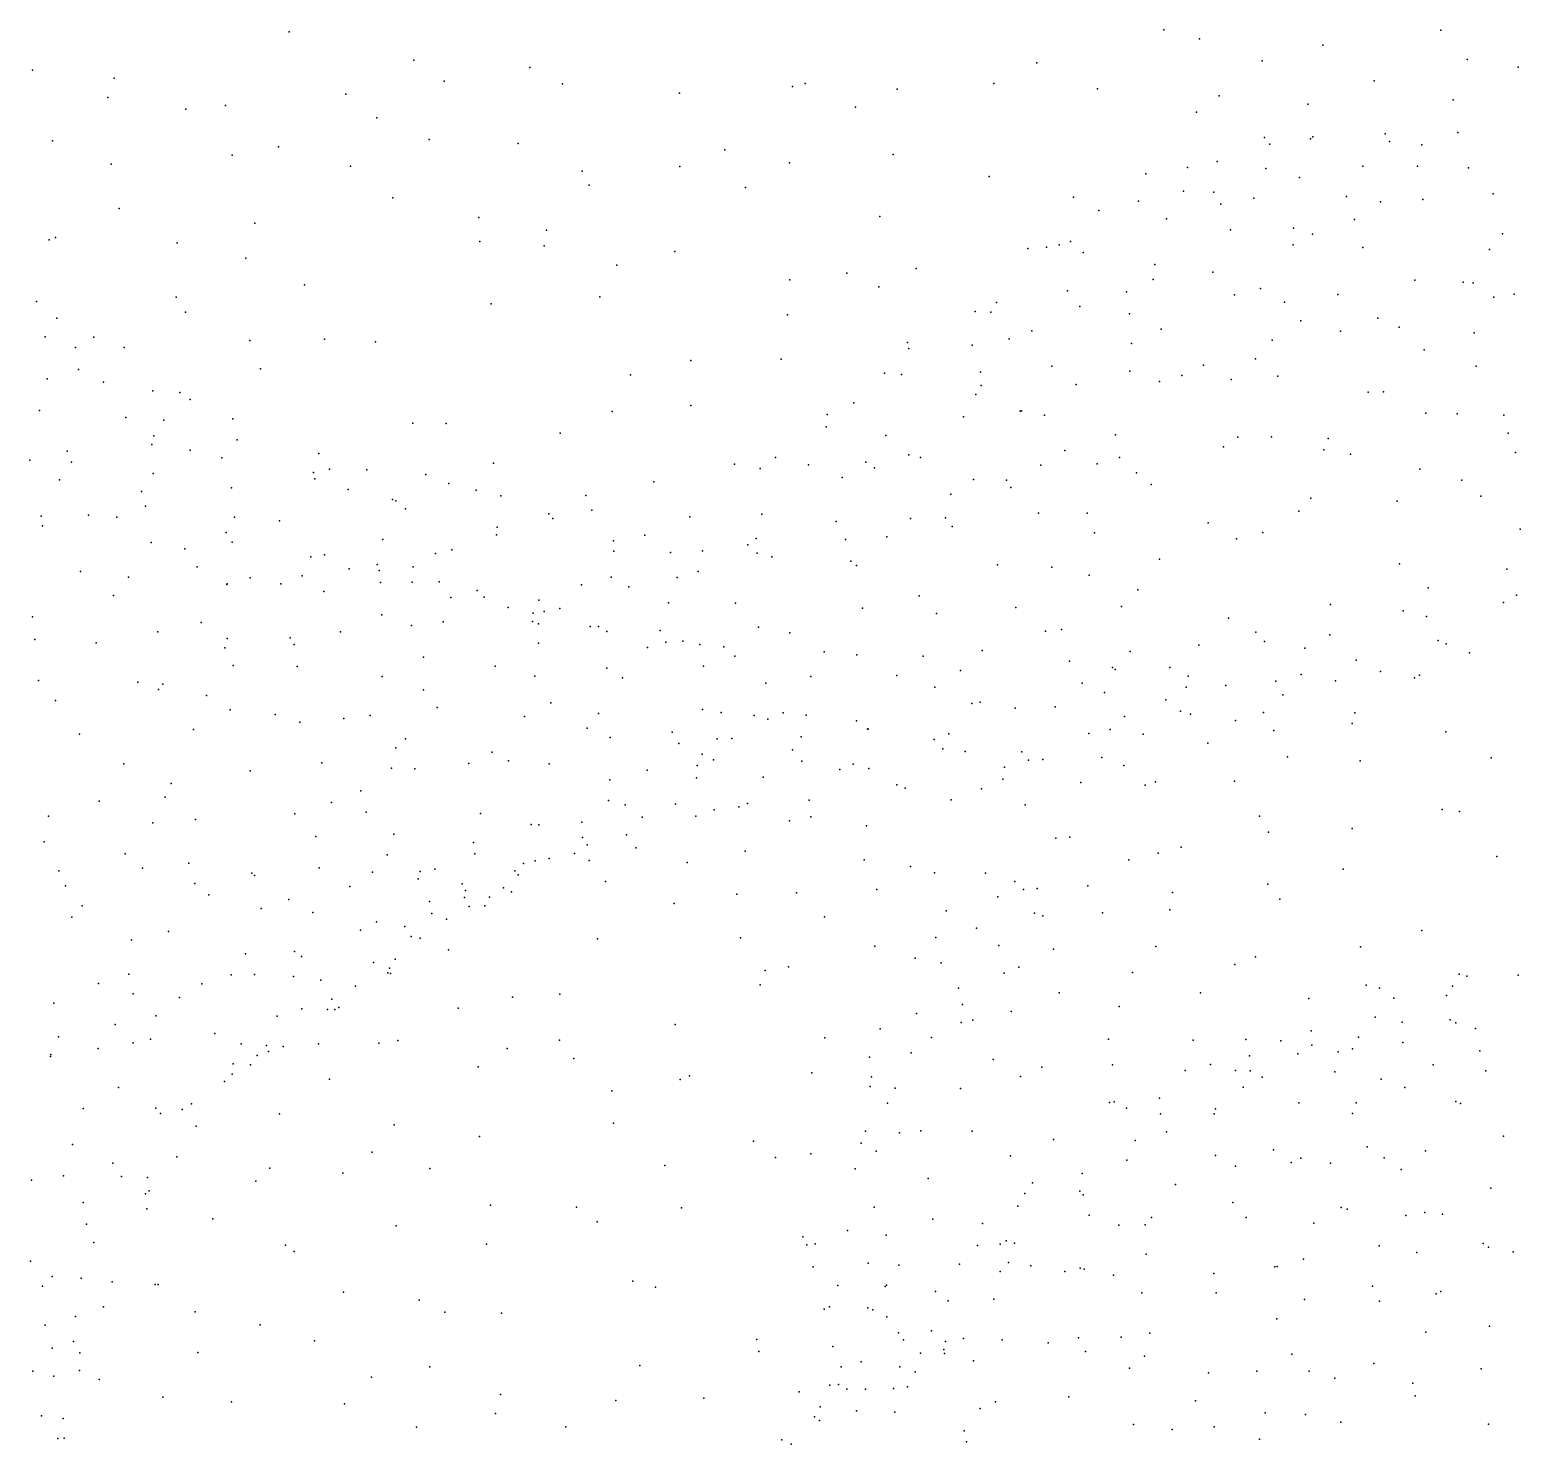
# Model space of a CAD drawing. Header units: metres. Extents: x -23.9 to 23.9, y -27.4 to 27.4.
# Drawn here: x -14.66 to -9.16, y -10.48 to -5.26 of the extents above; entities that cross this region are included whole.
import ezdxf

# ---------------------------------------------------------------- set-up
doc = ezdxf.new("R2010")
doc.units = ezdxf.units.M

msp = doc.modelspace()

# ---------------------------------------------------------------- linework, layer by layer
for p in [(-13.7016, -5.267, 15.8849), (-10.4728, -5.2598, -7.1139), (-9.4503, -5.2606, -6.7704), (-10.3416, -5.2936, 18.0974), (-9.8862, -5.3161, 18.5949), (-13.2418, -5.3719, 16.0149), (-10.9422, -5.3818, 17.388), (-10.1095, -5.3739, 18.3199), (-9.3532, -5.3692, 19.1321), (-14.6496, -5.4091, -5.3916), (-14.3486, -5.4381, 15.7068), (-12.8131, -5.3993, -6.618), (-9.1651, -5.3972, -6.6546), (-13.4927, -5.4976, 16.019), (-13.1296, -5.4498, -6.3809), (-12.6926, -5.4596, 16.1739), (-12.2613, -5.4941, -6.878), (-11.8443, -5.4688, -7.0666), (-11.7966, -5.4583, 16.6912), (-11.4577, -5.4785, 16.8642), (-11.1002, -5.4581, 17.1774), (-10.7183, -5.4778, 17.5942), (-9.6967, -5.4484, -7.0111), (-14.3711, -5.5102, -5.4894), (-14.0832, -5.553, 15.86), (-13.9371, -5.539, -5.6624), (-11.6113, -5.5451, -7.1644), (-10.2687, -5.5033, -7.0854), (-9.9417, -5.5345, 18.3986), (-9.4045, -5.5188, 18.9359), (-13.3782, -5.5853, -6.1745), (-10.3519, -5.5641, 17.9638), (-13.1852, -5.6651, 16.1204), (-10.1017, -5.6577, 2.9258), (-9.9311, -5.662, 2.6776), (-9.9229, -5.6551, 3.2992), (-9.6557, -5.6439, 3.0073), (-9.3882, -5.6384, -6.9104), (-14.5763, -5.6693, -5.4136), (-13.7417, -5.6917, -5.8765), (-12.857, -5.6796, 16.1685), (-12.0931, -5.7034, -6.9225), (-11.4716, -5.7205, 16.8124), (-10.0811, -5.6819, -7.0595), (-9.6397, -5.6724, 2.6848), (-9.5201, -5.6841, 18.6619), (-14.3597, -5.7558, -5.4895), (-13.912, -5.7222, 16), (-13.4752, -5.7635, 16.1096), (-12.2596, -5.765, 16.3139), (-11.8553, -5.7513, -7.02), (-10.386, -5.7687, 17.7378), (-10.2756, -5.7458, 3.1411), (-10.0963, -5.7718, 3.7095), (-9.7388, -5.7629, 3.8556), (-9.5368, -5.7626, 3.5158), (-9.3483, -5.7688, 2.7663), (-12.62, -5.7819, 16.1659), (-11.1181, -5.8019, 16.9938), (-10.5398, -5.7909, -7.1186), (-9.9727, -5.8048, 4.0421), (-13.3199, -5.8797, -6.154), (-12.5947, -5.8331, -6.6826), (-12.017, -5.8422, 16.3846), (-10.8063, -5.8775, -7.1527), (-10.4004, -5.856, 3.5727), (-10.289, -5.859, -7.0853), (-10.141, -5.8814, 17.8656), (-9.7992, -5.8748, -7.0212), (-9.5172, -5.8866, -6.9843), (-9.2573, -5.8656, 3.6625), (-14.329, -5.9199, 15.9305), (-10.713, -5.9269, 17.2653), (-10.5661, -5.8927, 2.9851), (-10.2622, -5.9039, 2.6537), (-9.6728, -5.8953, 18.307), (-13.8282, -5.9739, -5.7618), (-13.0015, -5.9523, 16.1588), (-11.5217, -5.9495, 16.5802), (-10.4631, -5.9571, 17.4786), (-9.9942, -5.9924, 2.3731), (-9.7688, -5.9604, 4.0752), (-14.588, -6.0347, -5.395), (-14.5648, -6.0264, 15.9838), (-14.1155, -6.0459, 16.0758), (-12.9978, -6.0413, -6.3503), (-12.7526, -5.9995, 16.1581), (-10.818, -6.0417, 3.638), (-10.2274, -5.9981, 17.6674), (-9.9237, -6.0142, 17.9469), (-9.2227, -6.0128, 18.6294), (-13.8622, -6.1024, 16.1505), (-12.7604, -6.0575, -6.5167), (-12.278, -6.0785, -6.7893), (-10.9747, -6.0677, -7.1732), (-10.9056, -6.0619, 3.3874), (-10.8589, -6.053, 3.1207), (-10.7704, -6.0824, 3.904), (-9.9957, -6.0538, -7.0483), (-9.7387, -6.0638, 2.2941), (-9.2702, -6.0709, -6.9197), (-12.4925, -6.1292, 16.1547), (-11.6436, -6.158, 16.2916), (-11.3874, -6.1411, 16.4669), (-10.5061, -6.126, 17.2715), (-10.2915, -6.1549, 17.4518), (-13.6454, -6.2017, -5.8532), (-11.8537, -6.1828, -6.9606), (-11.5257, -6.2083, -7.1007), (-10.5122, -6.1813, 4.1593), (-10.1165, -6.2154, 2.1823), (-9.5467, -6.1845, 18.1466), (-9.3675, -6.1917, 2.2188), (-9.3316, -6.1935, 18.3469), (-14.6343, -6.2622, 4.0978), (-14.1189, -6.2474, 16.213), (-12.9557, -6.272, 16.1467), (-12.555, -6.2456, -6.6239), (-11.0903, -6.2664, 3.1652), (-10.8286, -6.2238, 4.1279), (-10.6111, -6.2267, 2.53), (-10.2118, -6.2383, 4.2437), (-10.0273, -6.2654, 17.6005), (-9.8301, -6.2372, 2.1455), (-9.2543, -6.2473, 4.0297), (-9.1793, -6.2352, 2.4275), (-14.5602, -6.324, 4.4086), (-14.0842, -6.3023, -5.5567), (-11.8617, -6.3115, 16.151), (-11.169, -6.2992, 3.6417), (-11.1122, -6.3025, 3.8978), (-10.7831, -6.2815, 16.8508), (-10.6, -6.3088, -7.1334), (-9.6833, -6.3249, 4.1932), (-10.9598, -6.3708, 2.8367), (-10.4828, -6.3654, 2.1828), (-9.9666, -6.3338, 4.279), (-9.8203, -6.372, -7.0514), (-9.6047, -6.3578, 2.0245), (-9.3268, -6.3782, 18.1709), (-14.6032, -6.3932, 4.9576), (-14.4911, -6.4324, 3.774), (-14.4231, -6.3939, 4.178), (-14.311, -6.4332, -5.4128), (-13.8469, -6.4062, -5.6206), (-13.5713, -6.4016, 16.0876), (-13.3834, -6.4118, -5.9962), (-11.4193, -6.4143, 16.1674), (-11.4149, -6.4361, -7.101), (-11.181, -6.4243, 16.3042), (-11.0442, -6.4, -7.1892), (-10.5926, -6.4183, 4.2782), (-10.0725, -6.4051, -7.0818), (-12.2196, -6.4801, 16.06), (-11.886, -6.4761, -6.9056), (-10.135, -6.475, 1.9527), (-9.5114, -6.4413, 17.9298), (-14.4798, -6.5142, 16.3359), (-13.8079, -6.5108, 16.1417), (-12.4413, -6.5339, -6.6443), (-11.5042, -6.5273, 3.5443), (-11.4412, -6.5318, 3.8323), (-11.1495, -6.524, 4.1897), (-10.8869, -6.5009, 16.5257), (-10.5986, -6.5197, 16.7973), (-10.406, -6.536, 16.9684), (-10.326, -6.4974, 4.3692), (-10.0521, -6.5382, 17.3098), (-9.3198, -6.5011, -6.8849), (-14.5951, -6.5482, -5.2464), (-14.3876, -6.5605, 4.8454), (-14.2059, -6.5925, 16.2652), (-14.1051, -6.5988, 3.9232), (-11.1469, -6.5726, 2.8332), (-10.797, -6.569, 2.335), (-10.4886, -6.5582, -7.1388), (-10.2245, -6.5504, 17.1305), (-9.7182, -6.5969, 17.5765), (-9.6617, -6.5965, 1.9375), (-14.0674, -6.624, 4.2788), (-12.2192, -6.6465, -6.732), (-11.6178, -6.6365, 4.115), (-11.1665, -6.6065, -7.109), (-14.6237, -6.665, 2.9539), (-14.3046, -6.6908, 3.3907), (-14.1645, -6.7007, 4.6518), (-13.9104, -6.6963, 4.0586), (-13.2451, -6.7118, -5.9167), (-12.51, -6.6684, 15.9142), (-11.716, -6.68, 3.5315), (-11.2131, -6.6882, 16.0076), (-11.0036, -6.6675, 2.4991), (-10.9985, -6.6664, 16.2452), (-10.9133, -6.6822, 4.3266), (-9.5055, -6.6751, -6.9225), (-9.3901, -6.6779, 17.8162), (-9.2184, -6.6829, 2.3797), (-14.2019, -6.7584, -5.3609), (-13.1222, -6.7137, 16.0128), (-12.7016, -6.7486, -6.3433), (-11.7199, -6.7251, 3.772), (-11.4993, -6.7571, 15.8794), (-10.6514, -6.7546, -7.1147), (-10.2004, -6.7634, 1.8968), (-10.0759, -6.7621, -7.0902), (-9.2014, -6.7483, -6.8192), (-14.5215, -6.8156, 5.3218), (-14.2088, -6.7904, 3.1672), (-14.0671, -6.8112, 16.2412), (-13.8941, -6.7734, 3.7619), (-10.8386, -6.8133, 2.0008), (-10.2522, -6.7989, 4.5439), (-9.8825, -6.8098, 17.2094), (-9.8659, -6.7682, 4.3889), (-9.1748, -6.8208, 17.8403), (-14.6595, -6.8485, 16.4186), (-14.506, -6.8558, 2.4152), (-13.9511, -6.8395, 3.3645), (-13.5924, -6.8244, 16.1024), (-12.9476, -6.8595, -6.0654), (-12.0581, -6.8634, 15.7712), (-11.9069, -6.8391, 3.9784), (-11.7848, -6.8658, 3.3544), (-11.5727, -6.8561, 3.0626), (-11.5411, -6.8766, 4.2572), (-11.4139, -6.8291, 2.8687), (-11.3712, -6.8386, -6.9347), (-10.9269, -6.867, -7.0449), (-10.7188, -6.8625, 16.3181), (-10.6371, -6.8384, 4.4729), (-9.7835, -6.8264, 1.9541), (-14.5502, -6.9213, -5.162), (-14.2035, -6.8972, 2.7229), (-13.6124, -6.8943, 3.5823), (-13.6073, -6.9176, 4.3288), (-13.5531, -6.8819, 4.0638), (-13.4157, -6.884, 3.7416), (-13.197, -6.9018, 3.9031), (-12.3554, -6.9288, -6.4512), (-11.9626, -6.8789, 3.6365), (-11.6599, -6.913, 15.667), (-11.1753, -6.9194, 4.3724), (-11.0534, -6.9219, 2.1473), (-10.5738, -6.8949, 1.9302), (-9.5281, -6.8812, 17.485), (-9.3728, -6.9222, -6.8523), (-14.2475, -6.9641, 2.3347), (-13.9148, -6.9507, 2.8756), (-13.4846, -6.9572, -5.5546), (-13.113, -6.9345, -5.8782), (-13.0114, -6.9595, 15.993), (-12.9202, -6.9805, 3.6576), (-12.6072, -6.9791, -6.2468), (-11.2593, -6.974, 15.6577), (-11.038, -6.9499, 15.8495), (-10.5201, -6.9388, 16.448), (-9.303, -6.9809, 2.4915), (-14.2327, -7.0185, 2.0914), (-13.3203, -6.9937, 16.0427), (-13.3083, -6.9988, 3.4132), (-13.273, -7.0285, 4.1848), (-12.5852, -7.0325, 3.6446), (-9.9751, -7.0365, 1.9215), (-9.9305, -6.9889, 17.0187), (-9.6112, -6.9993, 2.217), (-14.6178, -7.0556, 5.4817), (-14.6131, -7.0909, 16.4236), (-14.4427, -7.0521, 5.3034), (-14.3377, -7.0593, -5.1991), (-13.9038, -7.0591, -5.3492), (-13.7381, -7.0727, 2.5356), (-12.9346, -7.0954, 3.2711), (-12.7436, -7.0471, 15.9394), (-12.7285, -7.0641, 3.9082), (-12.2229, -7.0574, 3.8548), (-11.9568, -7.0473, 3.3357), (-11.6821, -7.0752, 2.8601), (-11.4078, -7.064, 2.4527), (-11.2796, -7.0616, -6.8656), (-11.255, -7.0939, 2.1633), (-10.9361, -7.0445, 1.9698), (-10.756, -7.0441, -6.9985), (-10.3089, -7.0802, 16.6443), (-14.212, -7.1525, 1.3778), (-13.9344, -7.1155, 1.9928), (-13.9128, -7.1508, 1.4673), (-13.3567, -7.1415, 2.747), (-12.9364, -7.1244, 4.0777), (-12.5041, -7.1462, 15.8091), (-12.3884, -7.1259, 4.1497), (-11.9785, -7.1377, 3.0978), (-11.6477, -7.1413, 4.3189), (-11.4958, -7.1314, 15.4933), (-10.7293, -7.1163, 16.0119), (-10.2046, -7.1389, 1.9204), (-10.1075, -7.1159, 16.7829), (-9.1574, -7.1035, 4.1136), (-14.0868, -7.1764, 16.2752), (-13.6222, -7.205, 1.7317), (-13.571, -7.1978, 2.0711), (-13.162, -7.1931, 4.4092), (-13.1015, -7.18, 2.9121), (-12.5033, -7.1841, 3.1824), (-12.2939, -7.1896, 3.0347), (-12.1757, -7.1829, 15.6747), (-12.0087, -7.1608, 4.2724), (-11.9738, -7.1913, -6.451), (-11.92, -7.205, 15.5376), (-14.4722, -7.2598, 5.484), (-14.0411, -7.2419, 1.174), (-13.4806, -7.2501, 1.5365), (-13.3774, -7.2342, 2.2417), (-13.3692, -7.2553, 1.9091), (-13.2446, -7.2421, -5.5642), (-12.1923, -7.2591, -6.2587), (-11.6284, -7.221, -6.6156), (-11.6071, -7.2373, 2.2777), (-11.0867, -7.235, 15.4795), (-10.8868, -7.2438, -6.9122), (-10.4885, -7.2143, 4.4373), (-9.6028, -7.2316, -6.8248), (-9.2072, -7.2507, 17.6271), (-14.2954, -7.281, -5.034), (-13.9325, -7.3072, 5.0015), (-13.9305, -7.3046, -5.2068), (-13.8462, -7.2824, 16.2115), (-13.7328, -7.3045, 1.0448), (-13.6542, -7.2759, -5.3528), (-13.3652, -7.3001, 1.1448), (-13.2478, -7.299, 1.6522), (-13.1484, -7.2975, 2.0918), (-12.6225, -7.3085, 4.1794), (-12.5132, -7.2801, 2.674), (-12.448, -7.3167, -6.0452), (-12.2691, -7.2818, 2.6852), (-10.7487, -7.2728, 4.3939), (-14.3502, -7.3479, 0.9033), (-13.5745, -7.3328, 4.6773), (-13.1048, -7.3561, 1.1402), (-13.0075, -7.3298, 15.9079), (-12.9824, -7.3547, 1.7277), (-12.78, -7.3653, 2.4047), (-11.3766, -7.3492, 4.3038), (-10.569, -7.3268, -6.8937), (-9.4972, -7.3197, 2.524), (-9.1705, -7.347, 2.8711), (-14.6496, -7.4269, 0.7252), (-13.3605, -7.4191, 4.5439), (-12.8938, -7.3928, -5.6949), (-12.8009, -7.4139, 1.2681), (-12.7602, -7.4078, 1.6002), (-12.7027, -7.3958, 2.1069), (-12.3022, -7.3753, 2.4451), (-12.0542, -7.3767, 2.4572), (-11.5855, -7.3946, 2.0584), (-11.3125, -7.4147, 1.9981), (-11.0192, -7.3928, 2.0338), (-10.6295, -7.3893, 16.0058), (-9.8582, -7.3815, -6.7722), (-9.5895, -7.4044, 3.991), (-9.5038, -7.4252, -6.7023), (-9.2196, -7.3744, 3.7483), (-14.1866, -7.4825, 0.6547), (-14.0264, -7.4474, 5.1944), (-13.513, -7.4821, 0.7102), (-13.2507, -7.4588, 15.9858), (-13.1333, -7.4454, 4.4345), (-12.8038, -7.4443, 4.2911), (-12.7816, -7.4522, 0.764), (-12.5912, -7.4628, 0.9701), (-12.5604, -7.4622, 1.2614), (-12.5287, -7.4816, 15.6681), (-12.332, -7.4779, 2.0302), (-11.9695, -7.4651, 4.248), (-10.9095, -7.4793, 4.329), (-10.851, -7.4732, -6.8266), (-10.2338, -7.4321, 16.7846), (-14.6412, -7.5111, 16.4552), (-14.4149, -7.5231, 5.5723), (-13.9313, -7.5071, 0.6274), (-13.6982, -7.5039, -5.1026), (-13.6835, -7.5289, 4.9254), (-12.7817, -7.5242, 15.74), (-12.3109, -7.5206, 0.8974), (-12.2489, -7.517, 1.5801), (-12.1857, -7.5292, -6.021), (-12.097, -7.5371, 1.8309), (-11.8532, -7.4863, 15.3695), (-10.3436, -7.5316, 16.5791), (-10.1337, -7.4836, 4.2057), (-10.1008, -7.5177, 2.3697), (-9.8607, -7.4929, 17.06), (-9.4604, -7.5144, 17.3196), (-9.4311, -7.5271, 3.7489), (-13.94, -7.541, -4.9293), (-13.2058, -7.5758, 0.5259), (-12.379, -7.5395, 0.5817), (-12.0564, -7.5726, 0.8491), (-11.727, -7.5556, 4.297), (-11.6063, -7.5672, 15.2271), (-11.362, -7.5715, 15.1901), (-11.1436, -7.5508, -6.6036), (-10.8207, -7.5902, 15.6517), (-10.5977, -7.5546, -6.757), (-9.9523, -7.5423, 4.0293), (-9.7624, -7.5874, 2.6513), (-9.3443, -7.5594, 3.4032), (-13.9091, -7.606, 16.2421), (-13.6723, -7.6108, 0.4777), (-13.3588, -7.6472, 4.6529), (-12.9421, -7.6086, -5.4514), (-12.7947, -7.6458, 0.46), (-12.5289, -7.6164, 4.3973), (-12.1724, -7.6094, 4.3673), (-11.7757, -7.6474, 1.3473), (-11.4587, -7.6435, -6.3522), (-11.2241, -7.6249, 4.3124), (-10.663, -7.6134, 4.3192), (-10.653, -7.6219, 15.9183), (-10.4504, -7.6142, 2.3262), (-10.3836, -7.6463, -6.6562), (-9.9659, -7.6396, -6.6173), (-9.6732, -7.629, 17.2221), (-9.5287, -7.6423, -6.5683), (-14.6272, -7.6615, -4.8638), (-14.2603, -7.6685, -4.8121), (-14.184, -7.6953, 5.3106), (-14.1683, -7.6752, 16.3214), (-13.2066, -7.6967, 15.8762), (-12.4716, -7.6519, -5.7301), (-11.9421, -7.6712, 0.4518), (-11.3182, -7.6866, 2.0822), (-10.7742, -7.6723, -6.62), (-10.39, -7.6871, 2.5685), (-10.2435, -7.6802, 16.7643), (-10.0591, -7.6641, 2.711), (-9.8389, -7.6636, 2.9146), (-9.5478, -7.6524, 3.1596), (-14.5651, -7.7361, 0.4575), (-14.0075, -7.7179, 0.4379), (-12.7355, -7.7445, 15.625), (-11.1817, -7.7468, -6.4171), (-11.1515, -7.7423, 2.2813), (-10.692, -7.7063, 2.447), (-10.4657, -7.7328, 4.0453), (-10.0341, -7.715, 17.022), (-13.9199, -7.7706, -4.7208), (-13.7541, -7.788, 4.9187), (-13.4999, -7.802, 16.0595), (-13.4024, -7.7915, -4.9305), (-13.1559, -7.7612, -5.1027), (-12.8331, -7.7949, 4.3804), (-12.5596, -7.7843, -5.5292), (-12.1755, -7.7685, 15.4012), (-12.1077, -7.7798, -5.846), (-11.9849, -7.7916, 4.3355), (-11.9347, -7.8044, 1.8552), (-11.8784, -7.7817, -5.9894), (-11.7937, -7.7897, 2.153), (-11.6073, -7.811, 4.3081), (-11.0214, -7.7646, 15.2983), (-10.8746, -7.7595, 4.1877), (-10.6179, -7.7952, 2.7738), (-10.4118, -7.7755, 16.4498), (-10.3744, -7.7868, 2.964), (-10.2086, -7.8096, -6.4987), (-10.1048, -7.7804, 3.1871), (-9.768, -7.7818, 3.5079), (-14.476, -7.8596, 5.4819), (-14.0552, -7.8426, 5.1433), (-13.6629, -7.8162, -4.7732), (-12.602, -7.8382, 0.5315), (-12.2875, -7.8523, -5.6603), (-11.5675, -7.8414, -6.1253), (-11.5643, -7.8409, 2.3313), (-11.2666, -7.8588, 15.0867), (-10.7503, -7.8573, 3.9075), (-10.6708, -7.8424, -6.4238), (-10.5494, -7.8598, 3.126), (-10.0666, -7.8471, 3.5881), (-9.7781, -7.8211, -6.4429), (-9.4323, -7.8511, -6.3805), (-13.3084, -7.911, 4.6086), (-13.2724, -7.8769, 0.5056), (-12.5171, -7.8719, 15.4896), (-12.2636, -7.8941, 0.5415), (-12.1224, -7.8778, 1.081), (-12.0674, -7.8756, 1.582), (-11.8443, -7.9174, 2.4062), (-11.8113, -7.87, 15.1654), (-11.3205, -7.8794, 2.5723), (-11.2894, -7.9143, 4.0464), (-10.3109, -7.8938, 3.6054), (-14.3125, -7.9698, 5.3015), (-13.5811, -7.9656, 0.4749), (-13.0387, -7.9688, -4.9249), (-12.9532, -7.9268, 15.6218), (-12.8919, -7.959, 0.5517), (-12.7421, -7.9695, -5.1338), (-12.1964, -7.9759, 1.7709), (-12.1769, -7.9341, 1.353), (-12.1351, -7.9549, 2.0693), (-11.8089, -7.9599, 4.1859), (-11.6201, -7.9712, 2.6584), (-11.2065, -7.9242, 2.7993), (-10.9971, -7.9253, 2.9999), (-10.9725, -7.9565, 3.7954), (-10.9199, -7.954, -6.255), (-10.7017, -7.9461, 3.4622), (-10.6208, -7.9754, 16.3377), (-10.0159, -7.944, -6.3638), (-9.7479, -7.9579, 17.2114), (-9.2642, -7.9472, 17.4668), (-13.8455, -7.9957, 16.2068), (-13.3246, -7.9853, -4.754), (-13.2383, -7.9877, 15.8167), (-12.518, -8.0285, 4.2811), (-12.3809, -7.9926, -5.3975), (-12.1982, -8.0211, 2.4119), (-11.9527, -8.0189, 2.5999), (-11.6688, -7.99, -5.9355), (-11.5626, -7.9866, 4.0197), (-11.0677, -8.0263, 3.5642), (-11.0615, -7.982, 3.2371), (-10.2116, -8.033, -6.2471), (-14.1382, -8.0416, 16.326), (-13.4376, -8.0687, 15.9661), (-11.4584, -8.0475, 3.1857), (-11.428, -8.0599, -6.0175), (-11.1461, -8.0613, -6.0944), (-10.7799, -8.0384, 15.9121), (-10.5422, -8.0483, 16.5929), (-10.5037, -8.036, -6.2066), (-14.4032, -8.1079, -4.6316), (-14.1601, -8.0923, -4.6066), (-13.5457, -8.1129, -4.5221), (-12.5237, -8.1051, 0.7069), (-12.4617, -8.1215, 1.434), (-12.2753, -8.1189, 4.0609), (-12.1328, -8.1388, 15.2031), (-12.0425, -8.1285, -5.4923), (-12.0094, -8.1155, 3.9522), (-11.7821, -8.1039, 3.1658), (-11.2582, -8.1026, 15.0416), (-10.9846, -8.1205, 15.3558), (-9.445, -8.1386, 17.3694), (-14.5902, -8.1625, 0.2003), (-14.2057, -8.1879, 5.2127), (-14.0478, -8.1754, 0.3685), (-13.681, -8.1544, 4.8726), (-13.4183, -8.148, 4.7033), (-12.9962, -8.1533, 4.4149), (-12.8082, -8.1937, 4.1764), (-12.78, -8.1946, 0.7267), (-12.622, -8.1846, 1.1316), (-12.3985, -8.1665, 15.3155), (-12.201, -8.1627, 3.0338), (-11.8548, -8.1798, 3.6405), (-11.7761, -8.1658, 15.0067), (-10.1192, -8.1628, 17.1829), (-9.3812, -8.1456, -6.1245), (-13.6035, -8.2374, 0.4843), (-13.3159, -8.2288, 15.8122), (-12.6192, -8.2414, 3.9581), (-12.4563, -8.2318, 3.2046), (-11.5703, -8.1985, -5.7838), (-10.8723, -8.2438, -5.9043), (-10.82, -8.2403, 16.3632), (-10.0867, -8.2218, -6.0304), (-9.7779, -8.2077, 17.279), (-14.6065, -8.2577, 16.4726), (-14.3074, -8.3021, 0.2864), (-13.34, -8.3052, 0.5167), (-13.0216, -8.2596, 15.5467), (-13.0165, -8.3021, 0.8427), (-12.649, -8.3009, 3.3529), (-12.602, -8.269, 2.9955), (-12.4222, -8.2791, 3.6089), (-12.0183, -8.2922, -5.2932), (-10.4939, -8.2992, -5.878), (-10.4089, -8.2778, 17.1627), (-14.2433, -8.3545, -4.4986), (-14.0728, -8.3362, 4.995), (-13.5907, -8.3535, 4.589), (-13.1637, -8.3588, -4.4439), (-12.8366, -8.3381, 1.8467), (-12.7939, -8.3277, 2.1282), (-12.7417, -8.3195, 2.6153), (-12.5951, -8.3264, 15.3147), (-12.2322, -8.3339, -5.0597), (-11.579, -8.3237, -5.4841), (-11.4077, -8.3486, 15.0297), (-10.6018, -8.3245, 16.952), (-9.8107, -8.3588, -5.8941), (-9.2432, -8.3114, -5.9688), (-14.5523, -8.3646, 5.3315), (-14.0504, -8.4114, 16.2315), (-13.8394, -8.3736, 4.7557), (-13.83, -8.382, 16.118), (-13.3939, -8.3697, 4.4053), (-13.2258, -8.3946, 0.9355), (-13.2187, -8.3674, 4.2313), (-13.0631, -8.4124, 1.2169), (-12.869, -8.3649, 3.8793), (-12.857, -8.3799, 2.9118), (-12.5339, -8.4038, -4.7027), (-11.3195, -8.3718, -5.5244), (-11.1308, -8.3727, 15.5045), (-11.0226, -8.4043, -5.6216), (-10.0895, -8.4133, 17.3223), (-14.5275, -8.4204, -4.5063), (-13.999, -8.4526, -4.4218), (-13.7036, -8.47, 0.5516), (-13.4779, -8.4229, 15.8953), (-13.0552, -8.4624, 1.9187), (-13.0511, -8.4372, 1.6463), (-12.9619, -8.4622, 3.6741), (-12.9105, -8.4271, -4.4893), (-12.8809, -8.4424, 15.3695), (-12.0489, -8.4501, -4.8849), (-11.8296, -8.4457, -5.0301), (-11.5322, -8.433, -5.2431), (-11.0855, -8.4605, 15.9453), (-10.9909, -8.433, 16.2325), (-10.9408, -8.43, 16.4766), (-10.7531, -8.4198, -5.6409), (-10.4404, -8.4444, -5.6527), (-10.0443, -8.4687, -5.6786), (-14.466, -8.4935, 5.0735), (-13.8058, -8.5033, 4.538), (-13.6148, -8.5184, 4.3191), (-13.1845, -8.4774, 3.9413), (-13.1751, -8.5223, 1.4172), (-13.038, -8.4965, 2.5223), (-12.9793, -8.494, 3.1025), (-12.2812, -8.4849, -4.657), (-11.2766, -8.5128, -5.2028), (-10.9501, -8.5204, -5.3841), (-10.6998, -8.52, 17.1112), (-10.4504, -8.5085, 17.2965), (-14.5042, -8.5353, 0.1818), (-13.3802, -8.5533, -4.2943), (-13.2751, -8.5702, 3.7061), (-13.1208, -8.5425, 2.235), (-11.7257, -8.5343, 14.8645), (-11.1646, -8.5757, 15.3543), (-10.9198, -8.531, 16.7554), (-14.2846, -8.6191, -4.384), (-14.1477, -8.5884, 4.6824), (-13.439, -8.5835, 1.0048), (-13.2511, -8.6074, 1.6886), (-13.2184, -8.6136, 15.6123), (-12.5639, -8.6159, -4.366), (-12.0354, -8.612, -4.4939), (-11.3145, -8.611, -4.9373), (-9.5207, -8.5851, -5.5768), (-13.8627, -8.6706, 4.1724), (-13.6819, -8.6623, 3.939), (-13.6564, -8.6812, 0.8592), (-13.3113, -8.6911, 2.1079), (-13.1136, -8.6563, -4.2124), (-11.5402, -8.6421, -4.7225), (-11.3913, -8.687, 15.1737), (-11.0824, -8.6403, 16.5439), (-10.8807, -8.6543, -5.0964), (-10.5024, -8.6444, -5.3199), (-10.135, -8.6822, 17.4556), (-9.7466, -8.6456, -5.4422), (-14.2938, -8.7457, 4.5084), (-13.8301, -8.747, 16.0421), (-13.3907, -8.7034, 1.435), (-13.3375, -8.7414, 2.8572), (-13.3317, -8.7236, 3.1262), (-13.3281, -8.7431, 2.5819), (-11.9443, -8.7319, 14.8442), (-11.8583, -8.719, -4.3381), (-11.295, -8.7038, 15.744), (-11.0621, -8.7418, -4.7693), (-11.0077, -8.7206, 16.9221), (-10.5886, -8.7403, 17.3904), (-10.2114, -8.7104, -5.2613), (-9.3823, -8.7466, -5.4122), (-14.4063, -8.7806, 0.186), (-14.0242, -8.7816, -4.2759), (-13.9166, -8.7486, 0.6323), (-13.6857, -8.7547, -4.2433), (-13.5849, -8.7677, 3.3778), (-13.4577, -8.7905, 1.824), (-11.963, -8.7857, -4.1095), (-11.2314, -8.7977, 16.3525), (-9.7265, -8.7866, -5.2182), (-9.6772, -8.7977, 17.6057), (-9.4077, -8.79, 17.6446), (-9.355, -8.754, -12.731), (-9.1653, -8.7495, 17.6453), (-14.5708, -8.853, 4.5855), (-14.278, -8.8189, 4.1947), (-14.1065, -8.8324, 3.8886), (-13.545, -8.8379, 15.8296), (-12.8776, -8.8308, 15.2504), (-12.7032, -8.8202, -4.177), (-11.2161, -8.8581, 16.7116), (-10.8599, -8.8145, 17.2751), (-10.3382, -8.815, -5.0324), (-9.9372, -8.8359, -5.1041), (-9.6234, -8.8347, -12.9343), (-9.4296, -8.825, -12.51), (-14.1945, -8.8995, 0.5223), (-13.7467, -8.9013, 1.0121), (-13.6555, -8.8734, 3.0623), (-13.5608, -8.8763, 2.709), (-13.5338, -8.8762, 2.4271), (-13.5187, -8.869, 2.1685), (-13.0784, -8.8717, 15.4131), (-11.3862, -8.8917, 16.0238), (-11.0361, -8.8834, -4.4359), (-10.6379, -8.865, -4.7252), (-9.6929, -8.9044, -12.5437), (-14.3448, -8.9323, 16.2829), (-13.9759, -8.9656, 3.1674), (-12.2773, -8.9314, -3.915), (-11.5196, -8.9473, -3.9818), (-11.2209, -8.925, -4.2199), (-11.1782, -8.9155, 16.957), (-9.9296, -8.9554, -13.0731), (-9.5928, -8.9229, -12.2922), (-9.4157, -8.9143, -12.1053), (-9.3952, -8.9252, -13.2691), (-9.3229, -8.946, -5.1701), (-14.5539, -8.9775, 0.2531), (-14.4074, -9.0209, 3.744), (-14.2776, -8.9993, -4.2559), (-14.2135, -8.9854, 3.4388), (-13.8798, -9.0036, 2.8752), (-13.7863, -9.009, 2.6283), (-13.7241, -9.0128, 1.826), (-13.5939, -9.0032, -4.1547), (-13.3705, -9.001, 15.6288), (-13.3009, -8.9913, -4.1101), (-12.8977, -9.0204, -4.0528), (-12.7045, -8.9896, 15.0578), (-11.725, -8.9811, 14.8891), (-11.3307, -8.9795, 15.4944), (-10.6773, -8.9859, -4.4028), (-10.3648, -8.9901, -4.584), (-10.1703, -8.987, 17.6018), (-10.0412, -8.9922, -4.7771), (-9.9269, -9.0087, -13.3296), (-9.7765, -9.0216, 17.6761), (-9.7544, -8.9781, -4.9097), (-9.5911, -8.9981, -11.9467), (-14.5834, -9.0495, 4.0812), (-14.5818, -9.042, 16.3601), (-13.9087, -9.0776, -4.2083), (-13.8206, -9.0461, 2.3003), (-13.778, -9.032, 15.9545), (-12.6507, -9.0569, -3.9607), (-11.5595, -9.053, -3.6967), (-11.4059, -9.037, 16.3663), (-11.1035, -9.0605, 17.2864), (-10.1569, -9.0478, -13.2409), (-9.9777, -9.0407, -12.3506), (-9.8298, -9.0326, -12.149), (-9.3062, -9.0285, 17.7035), (-13.9126, -9.1151, 1.992), (-13.8451, -9.0808, 1.4149), (-13.0039, -9.0885, 15.2833), (-12.2235, -9.1219, -3.7136), (-11.7727, -9.1108, -3.5502), (-11.5519, -9.125, 15.1953), (-11.0018, -9.1244, -3.8622), (-10.9229, -9.0889, 17.5049), (-10.6627, -9.081, -4.1771), (-10.3939, -9.1017, 17.611), (-10.3006, -9.0797, -12.7245), (-10.2082, -9.1017, -12.4311), (-10.1543, -9.1026, -4.4464), (-10.1099, -9.1259, -13.5525), (-9.8413, -9.1067, -11.8113), (-9.4792, -9.081, -11.4553), (-9.2847, -9.1035, -11.1291), (-14.3319, -9.1649, 3.1743), (-13.9408, -9.1419, 1.1821), (-13.5528, -9.1338, 15.7478), (-12.5105, -9.1771, 14.9039), (-12.2581, -9.1347, 14.8162), (-11.5567, -9.161, -3.4319), (-11.4651, -9.1664, 15.8146), (-11.2241, -9.1681, -3.6181), (-10.1799, -9.1636, -12.0872), (-9.6704, -9.1338, -13.6782), (-9.5829, -9.1646, -4.8791), (-14.463, -9.2416, 0.4439), (-14.1943, -9.2402, 0.8913), (-14.0623, -9.2243, 1.5467), (-11.493, -9.2227, 16.5913), (-10.674, -9.2192, -3.9022), (-10.6564, -9.2172, -12.6029), (-10.6104, -9.2402, -12.9825), (-10.4884, -9.2032, -12.3978), (-10.2819, -9.2433, -13.7632), (-9.9745, -9.2207, -11.479), (-9.7633, -9.2214, -11.1781), (-9.3954, -9.2162, -10.891), (-9.3775, -9.2231, -13.946), (-14.1766, -9.2605, 2.6194), (-14.0967, -9.2455, 1.8232), (-13.7376, -9.2614, 15.8466), (-12.5046, -9.296, -3.8356), (-10.4852, -9.2619, -12.1431), (-10.2872, -9.2611, -11.7922), (-9.7765, -9.2606, -13.9419), (-14.0454, -9.3074, -4.2498), (-13.3142, -9.3026, -4.1407), (-12.9997, -9.3447, -4.0978), (-11.5742, -9.3252, 16.0645), (-11.4493, -9.3312, 15.5007), (-11.3698, -9.3249, 17.2936), (-11.1811, -9.3252, 17.5002), (-10.463, -9.328, -4.0255), (-9.2192, -9.3437, -14.2202), (-14.5019, -9.3747, 16.142), (-13.3955, -9.4034, 15.4731), (-11.9876, -9.362, 14.8458), (-11.5908, -9.3705, 15.2456), (-11.535, -9.3989, 15.781), (-10.8804, -9.3563, 17.6332), (-10.5791, -9.3601, -13.6362), (-10.0684, -9.3947, -10.9762), (-9.7218, -9.3839, -14.2372), (-9.5071, -9.3988, -4.7743), (-14.3528, -9.4442, -4.2837), (-14.1166, -9.4199, 15.9486), (-13.7735, -9.4622, -4.2236), (-12.3151, -9.4522, -3.6962), (-11.9066, -9.4232, -3.4738), (-11.7764, -9.4098, 15), (-11.0394, -9.4168, -3.4473), (-10.6099, -9.4321, -11.9665), (-10.2828, -9.4149, -11.3502), (-10.2083, -9.4548, -4.1771), (-10.0034, -9.4409, -14.2809), (-9.967, -9.4253, 17.8013), (-9.8574, -9.4437, -4.4847), (-9.6591, -9.4241, -10.7334), (-14.6536, -9.5059, -4.299), (-14.5346, -9.4903, 2.9785), (-14.321, -9.493, 2.5734), (-14.2256, -9.4961, 1.0331), (-13.8256, -9.5099, 15.7023), (-13.5042, -9.4805, -4.1853), (-13.1823, -9.4637, 15.2637), (-11.6124, -9.4642, 16.995), (-11.3425, -9.5008, -3.2057), (-10.9579, -9.5167, -12.5935), (-10.7743, -9.4814, -13.4421), (-9.5972, -9.4676, 17.7997), (-14.2323, -9.5566, 2.214), (-14.2187, -9.5453, 1.5623), (-10.9858, -9.5555, -12.8559), (-10.7825, -9.5472, -3.5986), (-10.7703, -9.5601, -13.8087), (-10.4304, -9.5224, 17.7667), (-9.2662, -9.5359, -14.6539), (-14.4619, -9.5893, 0.4533), (-14.227, -9.6124, 1.9246), (-12.959, -9.5994, -4.0691), (-12.6418, -9.606, -3.8736), (-12.2536, -9.6086, 14.7862), (-11.5424, -9.6062, 15.5072), (-11.0121, -9.6026, -12.3483), (-10.2178, -9.5884, -10.8993), (-9.8188, -9.607, -10.5799), (-9.7967, -9.6132, 17.8384), (-9.5094, -9.6262, -4.6165), (-14.4506, -9.6692, -4.2746), (-13.9836, -9.6492, -4.2457), (-13.3075, -9.6751, -4.174), (-12.5651, -9.6598, 14.7014), (-11.3256, -9.6503, 17.499), (-11.1428, -9.667, -3.2755), (-10.7486, -9.636, -11.7332), (-10.6396, -9.6728, 17.7919), (-10.5421, -9.672, -3.7386), (-10.5183, -9.6446, -11.2472), (-10.1692, -9.6445, -14.6433), (-9.9191, -9.6654, -4.287), (-9.5798, -9.6365, -10.4584), (-9.4447, -9.6315, -14.8678), (-14.4233, -9.7366, 15.9083), (-11.8061, -9.7151, 16.8525), (-11.6413, -9.6925, 15.9467), (-11.4976, -9.7097, -3.1878), (-11.0549, -9.7303, -12.1136), (-13.7156, -9.7463, 15.4243), (-13.6832, -9.7695, -4.2179), (-12.9734, -9.7422, 14.8762), (-11.7915, -9.7448, -3.3384), (-11.7602, -9.741, 17.2033), (-11.1613, -9.7474, -12.9857), (-11.0769, -9.7422, -13.3817), (-11.0237, -9.7397, -13.6354), (-10.5385, -9.7801, -14.7528), (-9.6786, -9.7495, -15.0477), (-9.5388, -9.7735, 17.8251), (-9.2937, -9.7409, 17.7876), (-9.2738, -9.7536, -4.7031), (-9.1834, -9.7707, -10.1715), (-14.6575, -9.806, 15.9725), (-11.7676, -9.8263, 14.7771), (-11.5643, -9.8133, 17.3947), (-11.4517, -9.8203, 15.6174), (-11.2276, -9.8162, -12.4044), (-11.0778, -9.8442, -11.8732), (-11.0461, -9.8106, -13.8877), (-10.964, -9.8233, -14.2543), (-10.8385, -9.8438, -11.3919), (-10.7824, -9.8318, -14.5723), (-10.7667, -9.8349, -3.433), (-10.0636, -9.8266, -15.0632), (-10.0546, -9.8256, -4.0769), (-9.9578, -9.7977, -10.4307), (-14.6125, -9.8974, 2.5688), (-14.5775, -9.8624, 0.346), (-14.4699, -9.8679, 0.7235), (-14.3554, -9.8818, 1.8091), (-14.1962, -9.892, -4.2428), (-14.186, -9.8916, 15.6436), (-12.433, -9.8798, 14.6158), (-12.3494, -9.9012, -3.6505), (-11.6771, -9.8959, 16.3878), (-11.5022, -9.8988, 15.8764), (-11.4966, -9.8945, 15.2698), (-10.6592, -9.8574, -11.1098), (-10.2883, -9.8516, -3.8564), (-9.7029, -9.8975, -10.2157), (-13.5019, -9.92, 15.1232), (-13.2225, -9.9494, 14.8901), (-11.3165, -9.918, -13.1053), (-11.2688, -9.9518, -11.9876), (-11.1011, -9.9456, 17.6011), (-10.554, -9.9224, -10.8733), (-10.28, -9.9219, -15.1644), (-9.9533, -9.9474, 17.8621), (-9.6768, -9.9528, -4.2686), (-9.4678, -9.926, -4.4414), (-9.4509, -9.9175, -15.1564), (-14.4909, -10.0101, -4.2539), (-14.3875, -9.9736, 1.312), (-14.0493, -9.9929, 15.4595), (-13.1279, -9.9936, -4.1609), (-12.9184, -9.9974, 14.6231), (-11.7267, -9.9832, 17.1821), (-11.7074, -9.9743, 16.6167), (-11.5653, -9.978, 15.0362), (-11.5478, -9.9851, 16.1381), (-11.4954, -10.0113, -3.1178), (-14.6029, -10.0412, 2.3543), (-13.8085, -10.0401, 15.2453), (-11.3313, -10.0625, -13.792), (-10.0563, -10.019, -10.2427), (-9.5054, -10.0676, -9.9484), (-9.2703, -10.045, -4.5637), (-14.498, -10.1017, 1.8113), (-13.6085, -10.1, -4.2995), (-11.9754, -10.0949, -3.4061), (-11.6953, -10.12, -3.2228), (-11.4524, -10.0698, -12.2062), (-11.4337, -10.096, -13.454), (-11.2788, -10.1023, 17.4858), (-11.2131, -10.0916, -3.1834), (-11.0694, -10.0962, -14.827), (-10.9003, -10.1065, 17.6725), (-10.7878, -10.0888, -3.3818), (-10.6309, -10.0865, 17.8094), (-10.5247, -10.0715, -10.6219), (-14.5769, -10.127, 2.102), (-14.4753, -10.1435, 15.6421), (-14.0397, -10.1433, -4.3169), (-11.9677, -10.1386, 14.6803), (-11.5904, -10.1767, 14.8023), (-11.3715, -10.145, -14.0242), (-11.2855, -10.1316, -14.3849), (-11.2831, -10.147, 15.5521), (-11.1761, -10.1729, -11.3559), (-10.7627, -10.1387, -10.8442), (-10.5448, -10.1567, -3.4855), (-10.0006, -10.1492, -15.3279), (-14.6489, -10.2115, 0.3093), (-14.5709, -10.2305, 0.8933), (-14.4757, -10.2097, 1.2812), (-13.3985, -10.2333, 14.7855), (-13.1829, -10.1957, 14.6559), (-12.408, -10.1906, 14.4342), (-11.6641, -10.1956, 16.8044), (-11.448, -10.1957, 15.1163), (-11.3907, -10.2141, 16.1824), (-10.6002, -10.2002, -15.3138), (-10.308, -10.2173, -3.6097), (-10.1294, -10.2114, 17.7676), (-9.9365, -10.2113, -3.918), (-9.6982, -10.1839, -15.3494), (-9.3012, -10.2024, -9.7166), (-14.4031, -10.2429, -4.3701), (-11.8198, -10.2879, -3.3678), (-11.7065, -10.2634, -12.9141), (-11.674, -10.2609, -12.6005), (-11.6434, -10.2786, -13.3632), (-11.5743, -10.2782, -13.7081), (-11.4712, -10.2757, -14.2122), (-11.4192, -10.2696, -11.5462), (-9.8419, -10.2373, 17.7122), (-9.5543, -10.2564, -9.7636), (-14.1678, -10.3076, 15.2816), (-13.9143, -10.3246, -4.4307), (-13.4972, -10.3318, -4.444), (-12.9218, -10.2973, 14.4713), (-12.4956, -10.3199, -3.8428), (-12.1715, -10.3119, 14.4838), (-11.7413, -10.3437, 14.6581), (-11.0949, -10.3249, -3.2713), (-10.8238, -10.306, -15.2898), (-10.3556, -10.3206, 17.7066), (-9.5448, -10.3032, -4.2596), (-14.6167, -10.377, 15.5444), (-14.5365, -10.3868, 1.1204), (-12.9399, -10.368, -4.1636), (-11.7621, -10.38, -12.3265), (-11.7438, -10.394, -11.9964), (-11.6078, -10.3581, -11.6743), (-11.4656, -10.3635, -14.703), (-11.1505, -10.3494, -11.0665), (-10.0995, -10.3652, -3.7509), (-9.9497, -10.3718, -9.8033), (-13.2317, -10.4178, 14.5077), (-12.6812, -10.4169, -4.0045), (-11.2107, -10.4315, 16.152), (-10.5855, -10.4089, -3.5054), (-10.4425, -10.4272, -15.5012), (-10.2876, -10.4169, -9.9791), (-9.819, -10.3994, -15.4894), (-9.2746, -10.4068, -4.4873), (-14.5566, -10.4602, 0.7042), (-14.5331, -10.4585, -4.5017), (-11.8834, -10.4653, -13.1419), (-11.8484, -10.4812, -13.4012), (-11.2018, -10.4728, 15.4546), (-10.1199, -10.4623, 17.6027)]:
    msp.add_point(p)

doc.saveas('drawing.dxf')
